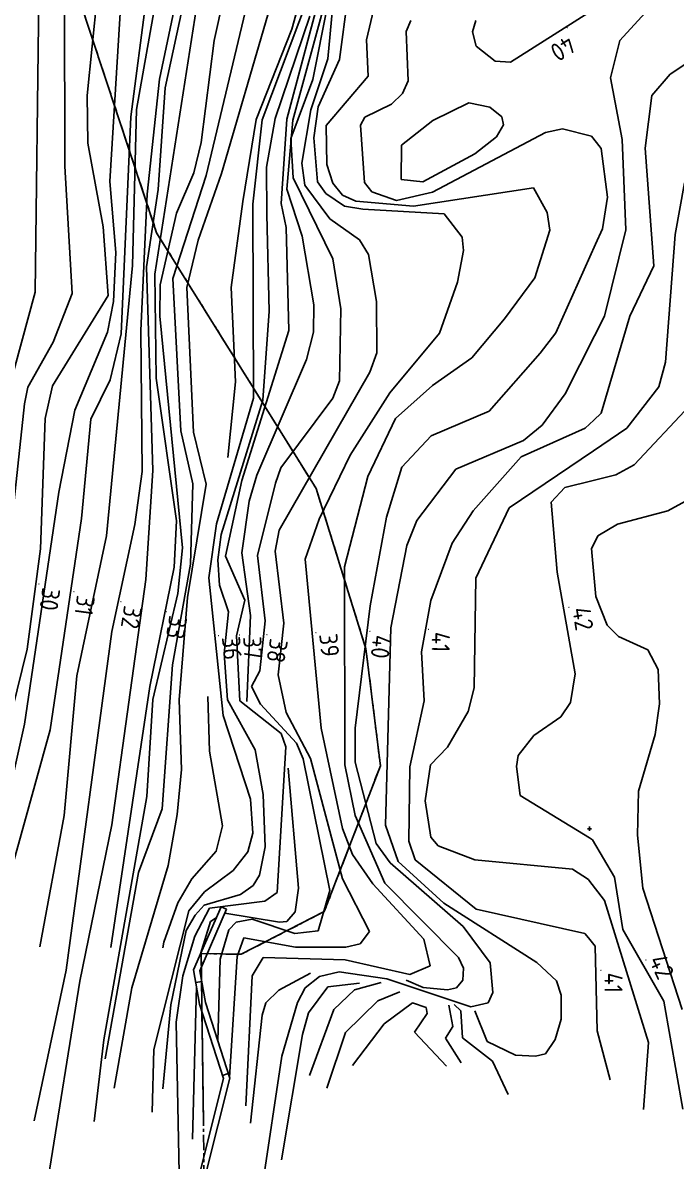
# Model space of a CAD drawing. Header units: metres. Extents: x 139929 to 143267, y 6401995 to 6404511.
# Drawn here: x 140602.6 to 140656.6, y 6402080.5 to 6402174.7 of the extents above; entities that cross this region are included whole.
import ezdxf
from ezdxf.enums import TextEntityAlignment as Align

# ---------------------------------------------------------------- set-up
doc = ezdxf.new("R2010")
doc.units = ezdxf.units.M
doc.linetypes.add('PHANTOM', pattern=[2.5, 1.25, -0.25, 0.25, -0.25, 0.25, -0.25])
doc.layers.add('FAS_TRAKT_GRÄNS', color=96, linetype='Continuous', lineweight=35)
for name, color, linetype in [('M-BEF-MUR', 4, 'Continuous'), ('M-BEF-NIVÅKURVA-PRIMÄR-0.5M', 12, 'Continuous'), ('M-BEF-NIVÅKURVA-PRIMÄR-1.0M', 12, 'Continuous'), ('M-GR-FASTIGHETSGRÄNS', 3, 'PHANTOM'), ('M-GR-TRAKTGRÄNS', 7, 'PHANTOM'), ('M-KRYSS-1000', 1, 'Continuous')]:
    doc.layers.add(name, color=color, linetype=linetype)
doc.styles.add('ISO', font='iso.shx', dxfattribs={"height": 2.5})

# ---------------------------------------------------------------- blocks, each defined once
blk = doc.blocks.new('PLUS')
for p, q in [((-0.175, 0), (0, 0)), ((0, 0), (0, 0.175)), ((0, -0.175), (0, 0)), ((0, 0), (0.175, 0))]:
    blk.add_line(p, q)
blk = doc.blocks.new('PRI_NIVÅ_HÖJDPKT')
at = {"color": 0, "linetype": 'Continuous', "lineweight": -3}
blk.add_circle((183, 184), 0.0005, dxfattribs=at)

msp = doc.modelspace()

# ---------------------------------------------------------------- linework, layer by layer
at = {"layer": 'FAS_TRAKT_GRÄNS', "color": 1, "linetype": 'Continuous', "lineweight": -3}
for p, q in [((140606.794, 6402178.067), (140613.658, 6402157.334)), ((140613.658, 6402157.334), (140626.838, 6402136.181)), ((140626.838, 6402136.181), (140630.963, 6402122.904)), ((140630.963, 6402122.904), (140632.157, 6402113.235)), ((140632.157, 6402113.235), (140627.514, 6402101.179)), ((140627.514, 6402101.179), (140620.639, 6402097.644)), ((140620.639, 6402097.644), (140617.339, 6402097.704)), ((140617.339, 6402097.704), (140617.525, 6402083.729))]:
    msp.add_line(p, q, dxfattribs=at)
at = {"layer": 'M-BEF-MUR', "lineweight": -3}
for p, q in [((140616.714, 6402096.349), (140618.982, 6402101.571)), ((140619.441, 6402101.372), (140617.232, 6402096.287)), ((140618.982, 6402101.571), (140619.441, 6402101.372)), ((140617.203, 6402093.53), (140616.714, 6402096.349)), ((140617.232, 6402096.287), (140617.689, 6402093.65)), ((140616.895, 6402095.302), (140617.388, 6402095.388)), ((140619.181, 6402087.382), (140617.203, 6402093.53)), ((140617.689, 6402093.65), (140619.7, 6402087.4)), ((140617.228, 6402079.556), (140619.181, 6402087.382)), ((140619.7, 6402087.4), (140617.73, 6402079.502)), ((140619.102, 6402087.627), (140619.578, 6402087.78))]:
    msp.add_line(p, q, dxfattribs=at)
at = {"layer": 'M-BEF-MUR'}
for p, q in [((140616.714, 6402096.349, 38.172), (140618.982, 6402101.571, 38.349)), ((140619.441, 6402101.372, 38.349), (140617.232, 6402096.287, 38.172)), ((140618.982, 6402101.571, 38.349), (140619.441, 6402101.372, 38.349)), ((140617.203, 6402093.53, 38.115), (140616.714, 6402096.349, 38.172)), ((140617.232, 6402096.287, 38.172), (140617.689, 6402093.65, 38.115)), ((140616.895, 6402095.302, 38.151), (140617.388, 6402095.388, 38.153)), ((140619.181, 6402087.382, 38.792), (140617.203, 6402093.53, 38.115)), ((140617.689, 6402093.65, 38.115), (140619.7, 6402087.4, 38.792))]:
    msp.add_line(p, q, dxfattribs=at)
at = {"layer": 'M-BEF-NIVÅKURVA-PRIMÄR-0.5M', "linetype": 'Continuous', "lineweight": -3}
for p, q in [((140631.12, 6402189.33, 37.5), (140624.905, 6402166.658, 37.5)), ((140606.024, 6402183.101, 29.5), (140606.065, 6402162.851, 29.5)), ((140616.992, 6402181.54, 32.5), (140614.37, 6402169.321, 32.5)), ((140610.811, 6402178.122, 30.5), (140609.788, 6402161.579, 30.5)), ((140625.984, 6402178.38, 35.5), (140624.827, 6402174.18, 35.5)), ((140613.722, 6402177.284, 31.5), (140612.003, 6402167.534, 31.5)), ((140619.348, 6402177.487, 33.5), (140618.401, 6402173.233, 33.5)), ((140628.182, 6402175.847, 38.5), (140627.808, 6402171.72, 38.5)), ((140631.717, 6402176.325, 39.5), (140631.009, 6402173.285, 39.5)), ((140654.332, 6402175.849, 40.5), (140651.936, 6402173.227, 40.5)), ((140622.85, 6402175.361, 34.5), (140619.015, 6402162.222, 34.5)), ((140626.323, 6402175.255, 36.5), (140623.455, 6402166.779, 36.5)), ((140624.827, 6402174.18, 35.5), (140621.891, 6402166.709, 35.5)), ((140618.401, 6402173.233, 33.5), (140617.328, 6402164.81, 33.5)), ((140631.009, 6402173.285, 39.5), (140631.145, 6402170.297, 39.5)), ((140651.936, 6402173.227, 40.5), (140651.179, 6402170.158, 40.5)), ((140627.808, 6402171.72, 38.5), (140626.396, 6402167.5, 38.5)), ((140631.145, 6402170.297, 39.5), (140627.669, 6402166.204, 39.5)), ((140651.179, 6402170.158, 40.5), (140652.15, 6402165.044, 40.5)), ((140614.37, 6402169.321, 32.5), (140613.794, 6402160.916, 32.5)), ((140612.003, 6402167.534, 31.5), (140611.661, 6402154.629, 31.5)), ((140626.396, 6402167.5, 38.5), (140625.652, 6402163.088, 38.5)), ((140639.47, 6402168.072, 40.5), (140636.482, 6402166.618, 40.5)), ((140641.205, 6402167.723, 40.5), (140639.47, 6402168.072, 40.5)), ((140642.186, 6402166.922, 40.5), (140641.205, 6402167.723, 40.5)), ((140621.891, 6402166.709, 35.5), (140620.776, 6402159.929, 35.5)), ((140623.455, 6402166.779, 36.5), (140622.75, 6402162.756, 36.5)), ((140624.905, 6402166.658, 37.5), (140624.407, 6402160.926, 37.5)), ((140627.669, 6402166.204, 39.5), (140627.734, 6402162.975, 39.5)), ((140636.482, 6402166.618, 40.5), (140633.907, 6402164.576, 40.5)), ((140641.747, 6402165.256, 40.5), (140642.317, 6402166.259, 40.5)), ((140642.317, 6402166.259, 40.5), (140642.186, 6402166.922, 40.5)), ((140617.328, 6402164.81, 33.5), (140616.738, 6402162.283, 33.5)), ((140633.907, 6402164.576, 40.5), (140633.87, 6402161.733, 40.5)), ((140639.954, 6402163.848, 40.5), (140641.747, 6402165.256, 40.5)), ((140652.15, 6402165.044, 40.5), (140652.45, 6402157.577, 40.5)), ((140635.659, 6402161.551, 40.5), (140639.954, 6402163.848, 40.5)), ((140606.065, 6402162.851, 29.5), (140606.687, 6402152.319, 29.5)), ((140622.75, 6402162.756, 36.5), (140622.775, 6402158.833, 36.5)), ((140625.652, 6402163.088, 38.5), (140625.913, 6402161.262, 38.5)), ((140627.734, 6402162.975, 39.5), (140628.234, 6402161.436, 39.5)), ((140609.788, 6402161.579, 30.5), (140610.287, 6402155.702, 30.5)), ((140616.738, 6402162.283, 33.5), (140615.296, 6402158.961, 33.5)), ((140619.015, 6402162.222, 34.5), (140617.084, 6402156.714, 34.5)), ((140633.87, 6402161.733, 40.5), (140635.659, 6402161.551, 40.5)), ((140613.794, 6402160.916, 32.5), (140612.83, 6402154.502, 32.5)), ((140624.407, 6402160.926, 37.5), (140625.687, 6402157.038, 37.5)), ((140625.913, 6402161.262, 38.5), (140627.966, 6402158.487, 38.5)), ((140628.234, 6402161.436, 39.5), (140629.016, 6402160.45, 39.5)), ((140634.878, 6402159.542, 39.5), (140644.801, 6402161.06, 39.5)), ((140644.801, 6402161.06, 39.5), (140645.945, 6402159.017, 39.5)), ((140657.289, 6402161.45, 41.5), (140656.534, 6402157.199, 41.5)), ((140620.776, 6402159.929, 35.5), (140619.822, 6402152.808, 35.5)), ((140629.016, 6402160.45, 39.5), (140630.132, 6402159.933, 39.5)), ((140630.132, 6402159.933, 39.5), (140634.878, 6402159.542, 39.5)), ((140615.296, 6402158.961, 33.5), (140613.953, 6402153.013, 33.5)), ((140622.775, 6402158.833, 36.5), (140622.956, 6402150.837, 36.5)), ((140645.945, 6402159.017, 39.5), (140646.165, 6402157.559, 39.5)), ((140627.966, 6402158.487, 38.5), (140630.429, 6402156.749, 38.5)), ((140625.687, 6402157.038, 37.5), (140626.65, 6402151.36, 37.5)), ((140646.165, 6402157.559, 39.5), (140644.928, 6402153.608, 39.5)), ((140652.45, 6402157.577, 40.5), (140650.672, 6402150.435, 40.5)), ((140656.534, 6402157.199, 41.5), (140655.735, 6402146.625, 41.5)), ((140617.084, 6402156.714, 34.5), (140616.158, 6402152.791, 34.5)), ((140630.429, 6402156.749, 38.5), (140631.18, 6402155.537, 38.5)), ((140610.287, 6402155.702, 30.5), (140610.091, 6402151.657, 30.5)), ((140631.18, 6402155.537, 38.5), (140631.823, 6402151.641, 38.5)), ((140611.661, 6402154.629, 31.5), (140609.5, 6402132.262, 31.5)), ((140612.83, 6402154.502, 32.5), (140613.337, 6402137.669, 32.5)), ((140644.928, 6402153.608, 39.5), (140642.421, 6402150.203, 39.5)), ((140606.687, 6402152.319, 29.5), (140605.11, 6402148.283, 29.5)), ((140613.953, 6402153.013, 33.5), (140613.927, 6402150.437, 33.5)), ((140616.158, 6402152.791, 34.5), (140616.695, 6402140.841, 34.5)), ((140619.822, 6402152.808, 35.5), (140620.189, 6402145.007, 35.5)), ((140610.091, 6402151.657, 30.5), (140609.601, 6402149.121, 30.5)), ((140626.65, 6402151.36, 37.5), (140626.631, 6402149.114, 37.5)), ((140631.823, 6402151.641, 38.5), (140631.852, 6402147.405, 38.5)), ((140613.927, 6402150.437, 33.5), (140615.782, 6402131.256, 33.5)), ((140622.956, 6402150.837, 36.5), (140622.425, 6402143.478, 36.5)), ((140642.421, 6402150.203, 39.5), (140639.723, 6402146.978, 39.5)), ((140650.672, 6402150.435, 40.5), (140649.856, 6402148.816, 40.5)), ((140609.601, 6402149.121, 30.5), (140606.899, 6402142.66, 30.5)), ((140626.631, 6402149.114, 37.5), (140626.058, 6402146.843, 37.5)), ((140649.856, 6402148.816, 40.5), (140647.431, 6402144.012, 40.5)), ((140605.11, 6402148.283, 29.5), (140603.008, 6402144.571, 29.5)), ((140631.852, 6402147.405, 38.5), (140631.277, 6402145.8, 38.5)), ((140626.058, 6402146.843, 37.5), (140621.927, 6402137.292, 37.5)), ((140639.723, 6402146.978, 39.5), (140636.452, 6402144.705, 39.5)), ((140655.735, 6402146.625, 41.5), (140655.17, 6402144.581, 41.5)), ((140631.277, 6402145.8, 38.5), (140623.784, 6402132.741, 38.5)), ((140603.008, 6402144.571, 29.5), (140602.733, 6402143.18, 29.5)), ((140620.189, 6402145.007, 35.5), (140619.535, 6402138.745, 35.5)), ((140636.452, 6402144.705, 39.5), (140633.414, 6402141.959, 39.5)), ((140655.17, 6402144.581, 41.5), (140652.525, 6402141.163, 41.5)), ((140647.431, 6402144.012, 40.5), (140645.524, 6402141.422, 40.5)), ((140602.733, 6402143.18, 29.5), (140600.01, 6402117.843, 29.5)), ((140606.899, 6402142.66, 30.5), (140605.574, 6402135.876, 30.5)), ((140622.425, 6402143.478, 36.5), (140618.979, 6402132.378, 36.5)), ((140633.414, 6402141.959, 39.5), (140631.118, 6402137.175, 39.5)), ((140616.695, 6402140.841, 34.5), (140617.757, 6402136.535, 34.5)), ((140645.524, 6402141.422, 40.5), (140643.977, 6402140.154, 40.5)), ((140652.525, 6402141.163, 41.5), (140649.758, 6402139.286, 41.5)), ((140643.977, 6402140.154, 40.5), (140638.388, 6402137.766, 40.5)), ((140649.758, 6402139.286, 41.5), (140642.802, 6402134.568, 41.5)), ((140613.337, 6402137.669, 32.5), (140612.756, 6402128.644, 32.5)), ((140621.927, 6402137.292, 37.5), (140621.32, 6402135.118, 37.5)), ((140631.118, 6402137.175, 39.5), (140629.194, 6402129.7, 39.5)), ((140638.388, 6402137.766, 40.5), (140635.175, 6402133.521, 40.5)), ((140617.757, 6402136.535, 34.5), (140616.215, 6402127.168, 34.5)), ((140605.574, 6402135.876, 30.5), (140602.742, 6402116.695, 30.5)), ((140658.293, 6402135.631, 42.5), (140655.922, 6402134.32, 42.5)), ((140621.32, 6402135.118, 37.5), (140620.714, 6402130.858, 37.5)), ((140642.802, 6402134.568, 41.5), (140640.056, 6402128.76, 41.5)), ((140655.922, 6402134.32, 42.5), (140651.742, 6402133.215, 42.5)), ((140635.175, 6402133.521, 40.5), (140634.351, 6402131.463, 40.5)), ((140618.979, 6402132.378, 36.5), (140618.724, 6402130.272, 36.5)), ((140623.784, 6402132.741, 38.5), (140623.463, 6402130.985, 38.5)), ((140651.742, 6402133.215, 42.5), (140650.134, 6402132.258, 42.5)), ((140609.5, 6402132.262, 31.5), (140607.048, 6402120.693, 31.5)), ((140634.351, 6402131.463, 40.5), (140633.03, 6402124.651, 40.5)), ((140649.677, 6402131.361, 42.5), (140649.608, 6402131.227, 42.5)), ((140650.134, 6402132.258, 42.5), (140649.677, 6402131.361, 42.5)), ((140615.782, 6402131.256, 33.5), (140615.404, 6402127.488, 33.5)), ((140620.714, 6402130.858, 37.5), (140621.407, 6402125.664, 37.5)), ((140623.463, 6402130.985, 38.5), (140624.162, 6402125.048, 38.5)), ((140649.608, 6402131.227, 42.5), (140649.668, 6402130.571, 42.5)), ((140649.668, 6402130.571, 42.5), (140649.974, 6402127.241, 42.5)), ((140618.724, 6402130.272, 36.5), (140618.861, 6402128.17, 36.5)), ((140629.194, 6402129.7, 39.5), (140629.203, 6402113.321, 39.5)), ((140612.756, 6402128.644, 32.5), (140609.959, 6402108.366, 32.5)), ((140640.056, 6402128.76, 41.5), (140639.919, 6402119.685, 41.5)), ((140618.861, 6402128.17, 36.5), (140619.604, 6402125.969, 36.5)), ((140615.404, 6402127.488, 33.5), (140613.351, 6402118.716, 33.5)), ((140616.215, 6402127.168, 34.5), (140615.521, 6402118.704, 34.5)), ((140649.974, 6402127.241, 42.5), (140650.906, 6402124.867, 42.5)), ((140619.604, 6402125.969, 36.5), (140619.232, 6402122.519, 36.5)), ((140621.407, 6402125.664, 37.5), (140621.102, 6402118.556, 37.5)), ((140624.162, 6402125.048, 38.5), (140623.7, 6402120.755, 38.5)), ((140650.906, 6402124.867, 42.5), (140651.827, 6402123.941, 42.5)), ((140633.03, 6402124.651, 40.5), (140632.576, 6402108.328, 40.5)), ((140651.827, 6402123.941, 42.5), (140654.263, 6402122.827, 42.5)), ((140619.232, 6402122.519, 36.5), (140619.524, 6402118.691, 36.5)), ((140654.263, 6402122.827, 42.5), (140655.12, 6402121.213, 42.5)), ((140655.12, 6402121.213, 42.5), (140655.236, 6402118.355, 42.5)), ((140607.048, 6402120.693, 31.5), (140606.018, 6402109.132, 31.5)), ((140623.7, 6402120.755, 38.5), (140624.375, 6402117.654, 38.5)), ((140639.919, 6402119.685, 41.5), (140639.403, 6402117.722, 41.5)), ((140613.351, 6402118.716, 33.5), (140612.85, 6402110.71, 33.5)), ((140615.521, 6402118.704, 34.5), (140615.707, 6402112.93, 34.5)), ((140617.902, 6402118.971, 35.5), (140618.032, 6402114.454, 35.5)), ((140619.524, 6402118.691, 36.5), (140621.799, 6402114.554, 36.5)), ((140655.236, 6402118.355, 42.5), (140654.866, 6402115.815, 42.5)), ((140624.375, 6402117.654, 38.5), (140626.371, 6402113.844, 38.5)), ((140639.403, 6402117.722, 41.5), (140637.712, 6402114.774, 41.5)), ((140602.742, 6402116.695, 30.5), (140598.337, 6402097.02, 30.5)), ((140654.866, 6402115.815, 42.5), (140653.492, 6402111.134, 42.5)), ((140618.032, 6402114.454, 35.5), (140619.098, 6402108.266, 35.5)), ((140621.799, 6402114.554, 36.5), (140622.466, 6402110.873, 36.5)), ((140637.712, 6402114.774, 41.5), (140636.294, 6402113.311, 41.5)), ((140626.371, 6402113.844, 38.5), (140629.029, 6402103.89, 38.5)), ((140615.707, 6402112.93, 34.5), (140615.364, 6402109.207, 34.5)), ((140624.53, 6402113.049, 37.5), (140625.371, 6402103.128, 37.5)), ((140629.203, 6402113.321, 39.5), (140630.076, 6402109.138, 39.5)), ((140636.294, 6402113.311, 41.5), (140635.862, 6402110.337, 41.5)), ((140612.85, 6402110.71, 33.5), (140609.297, 6402090.58, 33.5)), ((140622.466, 6402110.873, 36.5), (140622.631, 6402106.543, 36.5)), ((140653.492, 6402111.134, 42.5), (140653.4, 6402107.494, 42.5)), ((140635.862, 6402110.337, 41.5), (140636.33, 6402107.341, 41.5)), ((140606.018, 6402109.132, 31.5), (140604.003, 6402098.275, 31.5)), ((140615.364, 6402109.207, 34.5), (140614.622, 6402104.99, 34.5)), ((140630.076, 6402109.138, 39.5), (140632.511, 6402103.521, 39.5)), ((140609.959, 6402108.366, 32.5), (140607.299, 6402095.43, 32.5)), ((140619.098, 6402108.266, 35.5), (140618.569, 6402106.172, 35.5)), ((140632.576, 6402108.328, 40.5), (140633.631, 6402105.31, 40.5)), ((140636.33, 6402107.341, 41.5), (140636.937, 6402106.617, 41.5)), ((140653.4, 6402107.494, 42.5), (140653.854, 6402103.111, 42.5)), ((140618.569, 6402106.172, 35.5), (140616.562, 6402103.877, 35.5)), ((140622.631, 6402106.543, 36.5), (140622.171, 6402104.189, 36.5)), ((140636.937, 6402106.617, 41.5), (140639.96, 6402105.452, 41.5)), ((140614.622, 6402104.99, 34.5), (140611.61, 6402094.863, 34.5)), ((140633.631, 6402105.31, 40.5), (140637.4, 6402101.889, 40.5)), ((140639.96, 6402105.452, 41.5), (140648.027, 6402104.696, 41.5)), ((140622.171, 6402104.189, 36.5), (140621.642, 6402103.328, 36.5)), ((140648.027, 6402104.696, 41.5), (140649.346, 6402103.845, 41.5)), ((140616.562, 6402103.877, 35.5), (140615.423, 6402101.905, 35.5)), ((140621.642, 6402103.328, 36.5), (140620.6, 6402102.586, 36.5)), ((140625.371, 6402103.128, 37.5), (140625.119, 6402101.17, 37.5)), ((140629.029, 6402103.89, 38.5), (140631.242, 6402099.532, 38.5)), ((140632.511, 6402103.521, 39.5), (140638.608, 6402097.385, 39.5)), ((140649.346, 6402103.845, 41.5), (140649.393, 6402103.783, 41.5)), ((140649.393, 6402103.783, 41.5), (140650.674, 6402102.101, 41.5)), ((140653.854, 6402103.111, 42.5), (140657.106, 6402093.092, 42.5)), ((140620.6, 6402102.586, 36.5), (140617.599, 6402101.699, 36.5)), ((140615.423, 6402101.905, 35.5), (140614.252, 6402098.637, 35.5)), ((140617.599, 6402101.699, 36.5), (140616.843, 6402100.89, 36.5)), ((140637.4, 6402101.889, 40.5), (140645.097, 6402096.978, 40.5)), ((140650.674, 6402102.101, 41.5), (140654.328, 6402090.348, 41.5)), ((140616.843, 6402100.89, 36.5), (140616.106, 6402099.612, 36.5)), ((140618.112, 6402100.361, 37.5), (140617.294, 6402097.685, 37.5)), ((140618.588, 6402100.665, 37.5), (140618.112, 6402100.361, 37.5)), ((140623.824, 6402100.295, 37.5), (140619.302, 6402101.053, 37.5)), ((140624.408, 6402100.35, 37.5), (140623.824, 6402100.295, 37.5)), ((140625.119, 6402101.17, 37.5), (140624.408, 6402100.35, 37.5)), ((140616.106, 6402099.612, 36.5), (140614.824, 6402093.465, 36.5)), ((140631.242, 6402099.532, 38.5), (140630.483, 6402098.5, 38.5)), ((140614.252, 6402098.637, 35.5), (140614.167, 6402098.17, 35.5)), ((140620.861, 6402099.016, 38.5), (140620.323, 6402097.468, 38.5)), ((140625.148, 6402098.223, 38.5), (140620.861, 6402099.016, 38.5)), ((140630.483, 6402098.5, 38.5), (140629.309, 6402098.232, 38.5)), ((140620.323, 6402097.468, 38.5), (140619.67, 6402087.493, 38.5)), ((140629.309, 6402098.232, 38.5), (140625.148, 6402098.223, 38.5)), ((140638.608, 6402097.385, 39.5), (140639.018, 6402096.498, 39.5)), ((140645.097, 6402096.978, 40.5), (140646.704, 6402095.46, 40.5)), ((140626.371, 6402096.096, 39.5), (140623.768, 6402094.691, 39.5)), ((140639.018, 6402096.498, 39.5), (140638.963, 6402095.502, 39.5)), ((140607.299, 6402095.43, 32.5), (140604.698, 6402079.088, 32.5)), ((140611.61, 6402094.863, 34.5), (140610.136, 6402086.576, 34.5)), ((140616.945, 6402095.018, 37.5), (140616.61, 6402082.363, 37.5)), ((140623.768, 6402094.691, 39.5), (140622.69, 6402093.631, 39.5)), ((140627.822, 6402094.944, 40.5), (140626.198, 6402092.791, 40.5)), ((140630.422, 6402095.247, 40.5), (140627.822, 6402094.944, 40.5)), ((140635.699, 6402094.906, 39.5), (140634.293, 6402095.493, 39.5)), ((140637.692, 6402094.697, 39.5), (140635.699, 6402094.906, 39.5)), ((140638.441, 6402094.865, 39.5), (140637.692, 6402094.697, 39.5)), ((140638.963, 6402095.502, 39.5), (140638.441, 6402094.865, 39.5)), ((140646.704, 6402095.46, 40.5), (140647.109, 6402094.267, 40.5)), ((140631.94, 6402093.805, 41.5), (140629.277, 6402091.168, 41.5)), ((140633.772, 6402094.552, 41.5), (140631.94, 6402093.805, 41.5)), ((140647.109, 6402094.267, 40.5), (140647.092, 6402092.282, 40.5)), ((140614.824, 6402093.465, 36.5), (140614.176, 6402086.515, 36.5)), ((140622.69, 6402093.631, 39.5), (140622.379, 6402092.616, 39.5)), ((140626.198, 6402092.791, 40.5), (140625.703, 6402091.022, 40.5)), ((140638.15, 6402091.687, 41.5), (140637.817, 6402093.44, 41.5)), ((140640.987, 6402090.425, 40.5), (140639.949, 6402092.956, 40.5)), ((140622.379, 6402092.616, 39.5), (140621.405, 6402083.689, 39.5)), ((140647.092, 6402092.282, 40.5), (140646.599, 6402090.587, 40.5)), ((140625.703, 6402091.022, 40.5), (140623.971, 6402080.645, 40.5)), ((140629.277, 6402091.168, 41.5), (140627.733, 6402086.564, 41.5)), ((140637.531, 6402090.702, 41.5), (140638.15, 6402091.687, 41.5)), ((140609.297, 6402090.58, 33.5), (140608.487, 6402083.822, 33.5)), ((140638.839, 6402088.658, 41.5), (140637.531, 6402090.702, 41.5)), ((140643.328, 6402089.301, 40.5), (140640.987, 6402090.425, 40.5)), ((140646.599, 6402090.587, 40.5), (140645.799, 6402089.4, 40.5)), ((140654.328, 6402090.348, 41.5), (140653.905, 6402084.804, 41.5)), ((140644.978, 6402089.218, 40.5), (140643.328, 6402089.301, 40.5)), ((140645.799, 6402089.4, 40.5), (140644.978, 6402089.218, 40.5))]:
    msp.add_line(p, q, dxfattribs=at)
at = {"layer": 'M-BEF-NIVÅKURVA-PRIMÄR-1.0M', "linetype": 'Continuous', "lineweight": -3}
for p, q in [((140610.581, 6402195.053, 30), (140607.922, 6402168.696, 30)), ((140630.556, 6402189.717, 37), (140624.43, 6402166.722, 37)), ((140623.332, 6402185.475, 34), (140617.752, 6402162.062, 34)), ((140603.988, 6402181.954, 29), (140603.607, 6402152.408, 29)), ((140616.361, 6402181.857, 32), (140613.892, 6402170.028, 32)), ((140612.9, 6402177.52, 31), (140611.526, 6402166.912, 31)), ((140617.162, 6402177.365, 33), (140613.515, 6402153.92, 33)), ((140626.393, 6402177.33, 36), (140622.372, 6402166.666, 36)), ((140629.522, 6402177.356, 39), (140628.761, 6402171.677, 39)), ((140627.774, 6402176.109, 38), (140626.565, 6402169.999, 38)), ((140650.135, 6402176.026, 40), (140642.916, 6402171.457, 40)), ((140634.662, 6402174.897, 40), (140634.276, 6402173.977, 40)), ((140639.759, 6402173.942, 40), (140640.036, 6402174.889, 40)), ((140634.276, 6402173.977, 40), (140634.441, 6402169.908, 40)), ((140640.063, 6402172.769, 40), (140639.759, 6402173.942, 40)), ((140641.653, 6402171.53, 40), (140640.063, 6402172.769, 40)), ((140659.192, 6402172.502, 41), (140656.116, 6402170.451, 41)), ((140628.761, 6402171.677, 39), (140627.002, 6402167.742, 39)), ((140642.916, 6402171.457, 40), (140641.653, 6402171.53, 40)), ((140613.892, 6402170.028, 32), (140612.873, 6402160.515, 32)), ((140626.565, 6402169.999, 38), (140624.75, 6402165.119, 38)), ((140656.116, 6402170.451, 41), (140654.605, 6402168.676, 41)), ((140634.441, 6402169.908, 40), (140633.975, 6402168.839, 40)), ((140607.922, 6402168.696, 30), (140607.957, 6402164.75, 30)), ((140633.975, 6402168.839, 40), (140633.07, 6402167.971, 40)), ((140654.605, 6402168.676, 41), (140654.046, 6402164.341, 41)), ((140627.002, 6402167.742, 39), (140626.642, 6402165.173, 39)), ((140633.07, 6402167.971, 40), (140630.868, 6402166.892, 40)), ((140611.526, 6402166.912, 31), (140610.729, 6402148.958, 31)), ((140622.372, 6402166.666, 36), (140621.603, 6402159.709, 36)), ((140624.43, 6402166.722, 37), (140623.949, 6402159.74, 37)), ((140630.868, 6402166.892, 40), (140630.514, 6402166.244, 40)), ((140630.514, 6402166.244, 40), (140630.851, 6402161.496, 40)), ((140636.467, 6402160.688, 40), (140645.798, 6402165.613, 40)), ((140645.798, 6402165.613, 40), (140647.197, 6402165.928, 40)), ((140647.197, 6402165.928, 40), (140649.605, 6402165.319, 40)), ((140649.605, 6402165.319, 40), (140650.02, 6402164.802, 40)), ((140607.957, 6402164.75, 30), (140609.229, 6402157.815, 30)), ((140624.75, 6402165.119, 38), (140624.949, 6402161.87, 38)), ((140626.642, 6402165.173, 39), (140626.961, 6402161.551, 39)), ((140650.02, 6402164.802, 40), (140650.414, 6402164.311, 40)), ((140654.046, 6402164.341, 41), (140654.746, 6402154.584, 41)), ((140650.414, 6402164.311, 40), (140650.917, 6402160.281, 40)), ((140617.752, 6402162.062, 34), (140615.008, 6402153.553, 34)), ((140624.949, 6402161.87, 38), (140628.226, 6402155.189, 38)), ((140626.961, 6402161.551, 39), (140627.645, 6402160.589, 39)), ((140630.851, 6402161.496, 40), (140631.435, 6402160.708, 40)), ((140627.645, 6402160.589, 39), (140629.2, 6402159.541, 39)), ((140631.435, 6402160.708, 40), (140633.48, 6402160.007, 40)), ((140633.48, 6402160.007, 40), (140636.467, 6402160.688, 40)), ((140612.873, 6402160.515, 32), (140612.358, 6402149.239, 32)), ((140621.603, 6402159.709, 36), (140621.674, 6402143.654, 36)), ((140623.949, 6402159.74, 37), (140624.375, 6402157.778, 37)), ((140650.917, 6402160.281, 40), (140650.504, 6402157.666, 40)), ((140629.2, 6402159.541, 39), (140630.716, 6402159.272, 39)), ((140630.716, 6402159.272, 39), (140637.425, 6402158.907, 39)), ((140637.425, 6402158.907, 39), (140638.918, 6402156.977, 39)), ((140609.229, 6402157.815, 30), (140609.648, 6402152.141, 30)), ((140624.375, 6402157.778, 37), (140624.597, 6402149.259, 37)), ((140638.918, 6402156.977, 39), (140639.022, 6402155.853, 39)), ((140650.504, 6402157.666, 40), (140649.934, 6402156.392, 40)), ((140639.022, 6402155.853, 39), (140638.537, 6402153.248, 39)), ((140649.934, 6402156.392, 40), (140646.649, 6402149.057, 40)), ((140628.226, 6402155.189, 38), (140628.888, 6402151.042, 38)), ((140654.746, 6402154.584, 41), (140652.761, 6402150.44, 41)), ((140613.515, 6402153.92, 33), (140613.619, 6402145.292, 33)), ((140615.008, 6402153.553, 34), (140615.667, 6402140.958, 34)), ((140638.537, 6402153.248, 39), (140637.052, 6402149.015, 39)), ((140603.607, 6402152.408, 29), (140600.754, 6402141.846, 29)), ((140609.648, 6402152.141, 30), (140605.047, 6402144.659, 30)), ((140628.888, 6402151.042, 38), (140628.767, 6402145.082, 38)), ((140652.761, 6402150.44, 41), (140650.406, 6402142.409, 41)), ((140624.597, 6402149.259, 37), (140620.695, 6402136.846, 37)), ((140610.729, 6402148.958, 31), (140609.804, 6402145.164, 31)), ((140612.358, 6402149.239, 32), (140612.474, 6402137.586, 32)), ((140637.052, 6402149.015, 39), (140632.941, 6402144.086, 39)), ((140646.649, 6402149.057, 40), (140645.374, 6402147.362, 40)), ((140645.374, 6402147.362, 40), (140641.147, 6402142.569, 40)), ((140605.047, 6402144.659, 30), (140604.436, 6402141.973, 30)), ((140609.804, 6402145.164, 31), (140608.213, 6402141.924, 31)), ((140613.619, 6402145.292, 33), (140615.287, 6402133.5, 33)), ((140628.767, 6402145.082, 38), (140628.235, 6402143.658, 38)), ((140621.674, 6402143.654, 36), (140618.612, 6402133.264, 36)), ((140628.235, 6402143.658, 38), (140623.92, 6402137.875, 38)), ((140632.941, 6402144.086, 39), (140629.656, 6402138.942, 39)), ((140657.72, 6402143.039, 42), (140653.138, 6402138.125, 42)), ((140604.436, 6402141.973, 30), (140604.046, 6402131.182, 30)), ((140608.213, 6402141.924, 31), (140607.449, 6402133.693, 31)), ((140641.147, 6402142.569, 40), (140636.348, 6402140.537, 40)), ((140649.784, 6402141.835, 41), (140649.071, 6402141.176, 41)), ((140650.406, 6402142.409, 41), (140649.784, 6402141.835, 41)), ((140615.667, 6402140.958, 34), (140616.66, 6402136.559, 34)), ((140649.071, 6402141.176, 41), (140643.794, 6402138.809, 41)), ((140636.348, 6402140.537, 40), (140633.928, 6402137.951, 40)), ((140629.656, 6402138.942, 39), (140627.099, 6402133.653, 39)), ((140633.928, 6402137.951, 40), (140632.661, 6402133.818, 40)), ((140643.794, 6402138.809, 41), (140639.812, 6402134.325, 41)), ((140653.138, 6402138.125, 42), (140651.614, 6402137.315, 42)), ((140612.474, 6402137.586, 32), (140611.859, 6402133.206, 32)), ((140623.92, 6402137.875, 38), (140623.489, 6402136.606, 38)), ((140651.614, 6402137.315, 42), (140649.733, 6402136.842, 42)), ((140616.66, 6402136.559, 34), (140616.457, 6402129.916, 34)), ((140620.695, 6402136.846, 37), (140619.341, 6402130.591, 37)), ((140623.489, 6402136.606, 38), (140622, 6402130.622, 38)), ((140647.393, 6402136.253, 42), (140646.283, 6402135.052, 42)), ((140649.733, 6402136.842, 42), (140647.393, 6402136.253, 42)), ((140639.812, 6402134.325, 41), (140638.1, 6402131.664, 41)), ((140646.283, 6402135.052, 42), (140646.762, 6402129.248, 42)), ((140607.449, 6402133.693, 31), (140604.87, 6402116.221, 31)), ((140615.287, 6402133.5, 33), (140615.097, 6402129.665, 33)), ((140618.612, 6402133.264, 36), (140617.981, 6402128.793, 36)), ((140627.099, 6402133.653, 39), (140625.94, 6402130.34, 39)), ((140632.661, 6402133.818, 40), (140631.297, 6402126.471, 40)), ((140611.859, 6402133.206, 32), (140609.955, 6402124.361, 32)), ((140638.1, 6402131.664, 41), (140636.332, 6402126.899, 41)), ((140604.046, 6402131.182, 30), (140602.949, 6402122.895, 30)), ((140619.341, 6402130.591, 37), (140620.958, 6402126.934, 37)), ((140622, 6402130.622, 38), (140622.638, 6402125.225, 38)), ((140615.097, 6402129.665, 33), (140613.094, 6402119.792, 33)), ((140616.457, 6402129.916, 34), (140614.98, 6402121.584, 34)), ((140625.94, 6402130.34, 39), (140627.271, 6402116.35, 39)), ((140617.981, 6402128.793, 36), (140619.157, 6402117.41, 36)), ((140646.762, 6402129.248, 42), (140648.25, 6402120.842, 42)), ((140620.958, 6402126.934, 37), (140620.25, 6402123.996, 37)), ((140636.332, 6402126.899, 41), (140635.539, 6402122.664, 41)), ((140631.297, 6402126.471, 40), (140630.06, 6402116.345, 40)), ((140622.638, 6402125.225, 38), (140622.195, 6402121.091, 38)), ((140609.955, 6402124.361, 32), (140606.171, 6402096.326, 32)), ((140620.25, 6402123.996, 37), (140620.525, 6402118.61, 37)), ((140602.949, 6402122.895, 30), (140598.431, 6402104.566, 30)), ((140635.539, 6402122.664, 41), (140635.776, 6402118.613, 41)), ((140614.98, 6402121.584, 34), (140614.112, 6402109.69, 34)), ((140622.195, 6402121.091, 38), (140621.506, 6402119.81, 38)), ((140648.25, 6402120.842, 42), (140647.881, 6402118.466, 42)), ((140613.094, 6402119.792, 33), (140609.868, 6402098.214, 33)), ((140621.506, 6402119.81, 38), (140622.241, 6402118.342, 38)), ((140620.525, 6402118.61, 37), (140623.938, 6402115.915, 37)), ((140622.241, 6402118.342, 38), (140625.228, 6402115.107, 38)), ((140635.776, 6402118.613, 41), (140634.591, 6402113.15, 41)), ((140647.881, 6402118.466, 42), (140647.059, 6402117.3, 42)), ((140619.157, 6402117.41, 36), (140621.427, 6402110.488, 36)), ((140647.059, 6402117.3, 42), (140644.835, 6402115.757, 42)), ((140627.271, 6402116.35, 39), (140629.024, 6402108.039, 39)), ((140630.06, 6402116.345, 40), (140630.078, 6402113.537, 40)), ((140604.87, 6402116.221, 31), (140601.837, 6402105.269, 31)), ((140623.938, 6402115.915, 37), (140624.35, 6402114.795, 37)), ((140644.835, 6402115.757, 42), (140643.546, 6402114.098, 42)), ((140624.35, 6402114.795, 37), (140623.629, 6402102.766, 37)), ((140625.228, 6402115.107, 38), (140625.763, 6402113.829, 38)), ((140625.763, 6402113.829, 38), (140627.961, 6402102.932, 38)), ((140630.078, 6402113.537, 40), (140631.815, 6402106.818, 40)), ((140643.546, 6402114.098, 42), (140643.406, 6402113.182, 42)), ((140634.591, 6402113.15, 41), (140634.507, 6402107.014, 41)), ((140643.406, 6402113.182, 42), (140643.719, 6402110.769, 42)), ((140643.719, 6402110.769, 42), (140649.429, 6402107.28, 42)), ((140621.427, 6402110.488, 36), (140621.618, 6402107.677, 36)), ((140614.112, 6402109.69, 34), (140612.17, 6402104.41, 34)), ((140629.024, 6402108.039, 39), (140629.847, 6402105.912, 39)), ((140621.618, 6402107.677, 36), (140621.21, 6402106.113, 36)), ((140634.507, 6402107.014, 41), (140635.029, 6402105.447, 41)), ((140649.429, 6402107.28, 42), (140649.68, 6402107.127, 42)), ((140649.68, 6402107.127, 42), (140651.515, 6402104.019, 42)), ((140621.21, 6402106.113, 36), (140619.978, 6402104.573, 36)), ((140631.815, 6402106.818, 40), (140632.96, 6402105.207, 40)), ((140629.847, 6402105.912, 39), (140631.536, 6402103.48, 39)), ((140632.96, 6402105.207, 40), (140638.998, 6402099.949, 40)), ((140635.029, 6402105.447, 41), (140640.078, 6402101.384, 41)), ((140612.17, 6402104.41, 34), (140609.407, 6402088.988, 34)), ((140619.978, 6402104.573, 36), (140617.619, 6402102.826, 36)), ((140631.536, 6402103.48, 39), (140635.745, 6402098.898, 39)), ((140651.515, 6402104.019, 42), (140652.2, 6402099.708, 42)), ((140617.619, 6402102.826, 36), (140616.315, 6402101.23, 36)), ((140623.629, 6402102.766, 37), (140622.599, 6402102.041, 37)), ((140627.961, 6402102.932, 38), (140627.013, 6402099.582, 38)), ((140616.315, 6402101.23, 36), (140613.425, 6402089.769, 36)), ((140618.035, 6402101.46, 37), (140616.804, 6402099.156, 37)), ((140622.599, 6402102.041, 37), (140618.035, 6402101.46, 37)), ((140640.078, 6402101.384, 41), (140649.061, 6402099.357, 41)), ((140620.243, 6402100.297, 38), (140619.628, 6402099.677, 38)), ((140621.564, 6402100.548, 38), (140620.243, 6402100.297, 38)), ((140625.071, 6402099.377, 38), (140621.564, 6402100.548, 38)), ((140619.628, 6402099.677, 38), (140618.896, 6402097.24, 38)), ((140627.013, 6402099.582, 38), (140625.071, 6402099.377, 38)), ((140638.998, 6402099.949, 40), (140641.22, 6402096.932, 40)), ((140649.061, 6402099.357, 41), (140649.344, 6402099.006, 41)), ((140652.2, 6402099.708, 42), (140655.593, 6402093.767, 42)), ((140616.804, 6402099.156, 37), (140615.82, 6402095.857, 37)), ((140635.745, 6402098.898, 39), (140636.261, 6402096.694, 39)), ((140649.344, 6402099.006, 41), (140649.904, 6402098.312, 41)), ((140649.904, 6402098.312, 41), (140650.071, 6402091.315, 41)), ((140618.896, 6402097.24, 38), (140618.705, 6402090.494, 38)), ((140622.463, 6402097.372, 39), (140621.558, 6402095.875, 39)), ((140629.248, 6402097.199, 39), (140622.463, 6402097.372, 39)), ((140634.575, 6402095.985, 39), (140629.248, 6402097.199, 39)), ((140636.261, 6402096.694, 39), (140634.575, 6402095.985, 39)), ((140641.22, 6402096.932, 40), (140641.448, 6402094.491, 40)), ((140606.171, 6402096.326, 32), (140603.523, 6402083.873, 32)), ((140615.82, 6402095.857, 37), (140615.268, 6402092.04, 37)), ((140621.558, 6402095.875, 39), (140621.041, 6402085.122, 39)), ((140627.124, 6402095.815, 40), (140625.949, 6402094.882, 40)), ((140628.734, 6402096.195, 40), (140627.124, 6402095.815, 40)), ((140632.687, 6402095.619, 40), (140628.734, 6402096.195, 40)), ((140639.621, 6402093.31, 40), (140632.687, 6402095.619, 40)), ((140625.949, 6402094.882, 40), (140625.315, 6402093.662, 40)), ((140630.008, 6402094.708, 41), (140628.311, 6402093.07, 41)), ((140632.228, 6402095.302, 41), (140630.008, 6402094.708, 41)), ((140641.448, 6402094.491, 40), (140641.064, 6402093.632, 40)), ((140655.593, 6402093.767, 42), (140657.166, 6402084.823, 42)), ((140625.315, 6402093.662, 40), (140624.013, 6402089.227, 40)), ((140628.311, 6402093.07, 41), (140626.298, 6402087.624, 41)), ((140634.802, 6402093.637, 42), (140632.463, 6402091.893, 42)), ((140635.949, 6402093.255, 42), (140634.802, 6402093.637, 42)), ((140636.008, 6402092.743, 42), (140635.949, 6402093.255, 42)), ((140638.799, 6402092.981, 41), (140638.263, 6402093.498, 41)), ((140638.946, 6402090.729, 41), (140638.799, 6402092.981, 41)), ((140641.064, 6402093.632, 40), (140639.621, 6402093.31, 40)), ((140615.268, 6402092.04, 37), (140615.51, 6402079.541, 37)), ((140632.463, 6402091.893, 42), (140629.858, 6402088.435, 42)), ((140634.979, 6402091.211, 42), (140636.008, 6402092.743, 42)), ((140637.617, 6402088.393, 42), (140634.979, 6402091.211, 42)), ((140650.071, 6402091.315, 41), (140651.155, 6402087.253, 41)), ((140641.426, 6402088.801, 41), (140638.946, 6402090.729, 41)), ((140613.425, 6402089.769, 36), (140613.282, 6402084.599, 36)), ((140624.013, 6402089.227, 40), (140622.259, 6402077.651, 40)), ((140642.704, 6402086.043, 41), (140641.426, 6402088.801, 41))]:
    msp.add_line(p, q, dxfattribs=at)
at = {"layer": 'M-GR-FASTIGHETSGRÄNS'}
for p, q in [((140606.794, 6402178.067), (140613.658, 6402157.334)), ((140606.794, 6402178.067), (140613.658, 6402157.334)), ((140613.658, 6402157.334), (140626.838, 6402136.181)), ((140613.658, 6402157.334), (140626.838, 6402136.181)), ((140626.838, 6402136.181), (140630.963, 6402122.904)), ((140626.838, 6402136.181), (140630.963, 6402122.904)), ((140630.963, 6402122.904), (140632.157, 6402113.235)), ((140630.963, 6402122.904), (140632.157, 6402113.235)), ((140632.157, 6402113.235), (140627.514, 6402101.179)), ((140632.157, 6402113.235), (140627.514, 6402101.179)), ((140627.514, 6402101.179), (140620.639, 6402097.644)), ((140627.514, 6402101.179), (140620.639, 6402097.644)), ((140620.639, 6402097.644), (140617.339, 6402097.704)), ((140617.339, 6402097.704), (140617.778, 6402064.767)), ((140620.639, 6402097.644), (140617.339, 6402097.704)), ((140617.339, 6402097.704), (140617.525, 6402083.729))]:
    msp.add_line(p, q, dxfattribs=at)
at = {"layer": 'M-GR-TRAKTGRÄNS', "lineweight": -3}
for p, q in [((140606.794, 6402178.067), (140613.658, 6402157.334)), ((140613.658, 6402157.334), (140626.838, 6402136.181)), ((140626.838, 6402136.181), (140630.963, 6402122.904)), ((140630.963, 6402122.904), (140632.157, 6402113.235)), ((140632.157, 6402113.235), (140627.514, 6402101.179)), ((140627.514, 6402101.179), (140620.639, 6402097.644)), ((140620.639, 6402097.644), (140617.339, 6402097.704)), ((140617.339, 6402097.704), (140617.778, 6402064.767))]:
    msp.add_line(p, q, dxfattribs=at)

# ---------------------------------------------------------------- block references
at = {"layer": 'M-BEF-NIVÅKURVA-PRIMÄR-1.0M', "color": 1, "linetype": 'Continuous', "lineweight": -3, "xscale": 0.001, "yscale": 0.001, "zscale": 0.001}
for p in [(140647.43, 6402174.103, 40), (140603.759, 6402128.091, 30), (140606.632, 6402127.469, 31), (140610.529, 6402126.627, 32), (140614.275, 6402125.818, 33), (140647.557, 6402126.167, 42), (140618.59, 6402123.821, 36), (140620.35, 6402123.871, 37), (140622.598, 6402123.915, 38), (140626.637, 6402124.064, 39), (140631.109, 6402124.177, 40), (140635.951, 6402124.332, 41), (140653.913, 6402096.984, 42), (140650.22, 6402096.128, 41)]:
    msp.add_blockref('PRI_NIVÅ_HÖJDPKT', p, dxfattribs=at)
at = {"layer": 'M-KRYSS-1000', "ltscale": 0.8}
msp.add_blockref('PLUS', (140649.437, 6402108.038), dxfattribs=at)

# ---------------------------------------------------------------- texts
at = {"layer": 'M-BEF-NIVÅKURVA-PRIMÄR-1.0M', "style": 'ISO'}
for s, rotation, p in [('40', 212.23801, (140647.43, 6402174.103)), ('30', 262.82699, (140603.759, 6402128.091)), ('31', 262.197, (140606.632, 6402127.469)), ('32', 261.22501, (140610.529, 6402126.627)), ('42', 279.153, (140647.557, 6402126.167)), ('33', 260.42399, (140614.275, 6402125.818)), ('36', 275.31899, (140618.59, 6402123.821)), ('37', 273.31198, (140620.35, 6402123.871)), ('39', 275.66099, (140626.637, 6402124.064)), ('40', 263.51099, (140631.109, 6402124.177)), ('41', 269.46899, (140635.951, 6402124.332)), ('38', 260.42399, (140622.598, 6402123.915)), ('42', 294.85801, (140653.913, 6402096.984)), ('41', 270.09901, (140650.22, 6402096.128))]:
    msp.add_text(s, height=1.5, rotation=rotation, dxfattribs=at).set_placement(p, align=Align.BOTTOM_LEFT)

doc.saveas('drawing.dxf')
